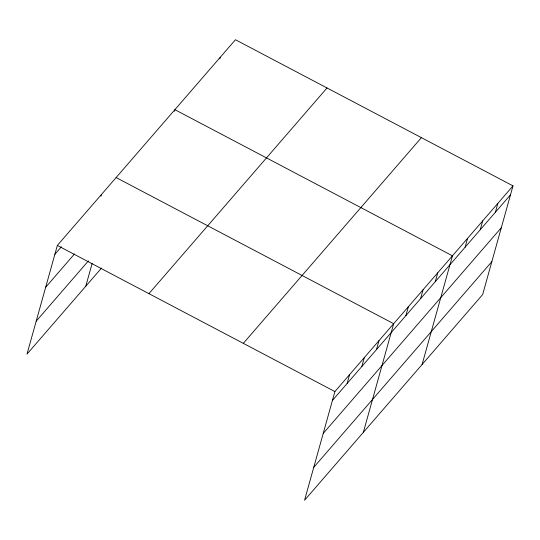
<?xml version="1.0" encoding="UTF-8"?>
<svg xmlns="http://www.w3.org/2000/svg" width="540" height="540" viewBox="0 0 540 540"><rect width="100%" height="100%" fill="white"/><g stroke="black" fill="none" stroke-linecap="round" stroke-linejoin="round"><path stroke-width="0.81" d="M513 185.875L334.901 391.574L304.56 500.263L482.652 294.563L513 185.875L235.44 39.737L57.348 245.437L27 354.125L101.554 268.016M100.973 196.148L101.425 194.528M85.772 286.247L92.117 263.507M174.44 111.294L174.893 109.674L452.446 255.812L422.105 364.5M219.854 58.84L220.306 57.22M347.112 383.508L349.596 374.605M361.807 366.538L364.291 357.635M376.495 349.569L378.986 340.666M363.332 432.385L393.674 323.696L116.12 177.559M405.884 315.63L408.368 306.727M420.572 298.654L423.063 289.75M435.267 281.684L437.758 272.781M465.102 247.232L467.586 238.329M480.236 229.743L482.726 220.84M495.376 212.261L497.86 203.357M54.857 254.347L61.391 246.8M45.664 287.273L74.507 253.962M36.194 321.199L88.439 260.861M148.939 293.666L327.038 87.959M243.31 343.352L421.409 137.646M332.417 400.478L510.516 194.778M323.224 433.411L501.323 227.704M313.754 467.336L491.846 261.63M57.348 245.437L334.901 391.574"/></g></svg>
